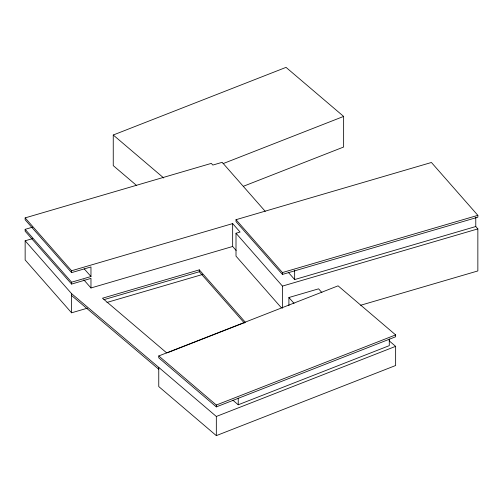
<?xml version="1.0" encoding="UTF-8"?>
<svg xmlns="http://www.w3.org/2000/svg" width="503" height="503" viewBox="0 0 503 503"><rect width="100%" height="100%" fill="white"/><g stroke="black" fill="none" stroke-linecap="round" stroke-linejoin="round"><path stroke-width="0.75" d="M87.384 308.176L71.577 312.809L71.577 293.651L25.15 240.792L32.607 238.611M71.577 293.651L158.759 367.404L158.759 386.562L216.328 435.629L395.641 365.511L395.641 346.347L389.115 340.789M136.414 185.337L113.25 165.619L113.25 135.011L286.031 67.371L343.637 116.419L343.637 147.027L243.509 186.229M223.049 163.632L343.637 116.419M158.759 355.954L338.073 285.836L395.641 334.904L395.641 336.771L216.328 406.896L158.759 357.828L158.759 355.954L216.328 405.022L216.328 406.896M167.543 352.716L245.351 322.291L199.307 269.866L102.486 298.216L166.814 353.005M216.328 405.022L395.641 334.904M232.864 400.206L238.233 404.783L389.284 345.643L389.284 339.009M158.759 367.404L216.328 416.471L395.641 346.347M32.607 227.161L25.15 229.343L71.577 282.202L90.968 276.524L90.968 266.942L71.577 272.62L25.15 219.767L25.15 217.893L211.329 163.381L212.807 165.066L222.181 162.318L265.232 211.329M236.008 219.698L431.423 162.482L477.85 215.334L477.85 217.208L282.435 274.424L236.008 221.565L236.008 219.698L282.435 272.551L282.435 274.424M25.15 217.893L71.577 270.752L232.656 223.59L240.088 232.053L236.008 233.247L236.008 256.14L281.403 307.823M25.15 229.343L25.15 231.21L71.577 284.069L90.968 278.392L90.968 287.974L232.656 246.483L236.127 250.437M103.989 299.643L199.307 271.739L244.32 322.983M106.957 302.448L202.552 274.462M282.435 272.551L477.85 215.334M288.471 272.519L294.657 279.561L475.781 226.532L477.85 228.89L477.85 270.941L360.676 305.252M236.008 233.247L282.435 286.1L477.85 228.89M288.904 305.629L288.904 297.524L318.606 288.829L321.907 292.583M71.577 295.519L158.759 369.271M113.25 135.011L163.733 177.993M288.904 297.524L294.029 303.359M84.259 268.891L90.968 276.524M83.743 279.75L90.968 287.974M71.577 312.809L25.15 259.95L25.15 240.792M475.781 217.183L475.781 226.532M294.657 270.218L294.657 279.561M282.435 286.1L282.435 308.238M238.233 398.15L238.233 404.783M232.656 223.59L232.656 246.483M216.328 416.471L216.328 435.629M199.307 269.866L199.307 271.739M71.577 270.752L71.577 272.62M71.577 282.202L71.577 284.069"/></g></svg>
